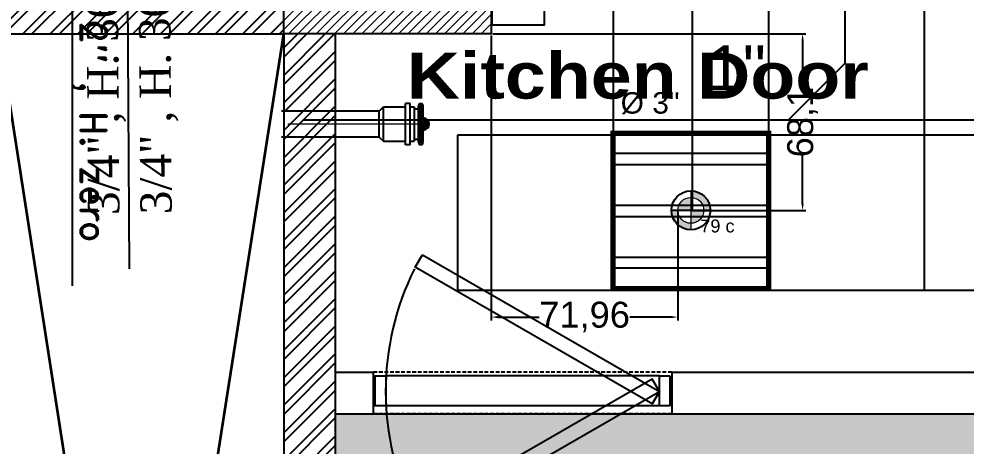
# Model space of a CAD drawing. Extents: x -2975 to 7327, y -1166 to 1029.
# Drawn here: x -47.1 to 318.1, y 193.7 to 358.5 of the extents above; entities that cross this region are included whole.
import ezdxf

# ---------------------------------------------------------------- set-up
doc = ezdxf.new("R2010")
doc.units = 0
doc.header["$PDMODE"] = 34
for name, pattern in [('13032-XPN-L02$0$CENTER2', [570, 381, -63, 63, -63]), ('XR-Mince$0$B009-010 Leval 04 plans$0$Hidden', [7.14375, 4.7625, -2.38125]), ('XR-Mince$0$D2-03-04 PLAN$0$004-002-APX-LVL-01-ZONE01$0$HIDDENX2', [0.75, 0.5, -0.25])]:
    doc.linetypes.add(name, pattern=pattern)
for name, color, linetype, lineweight in [('13032-XPN-L02$0$P-CNTR', 72, '13032-XPN-L02$0$CENTER2', 5), ('E-L-TEXT', 7, 'Continuous', 13), ('XR-Mince$0$beam', 8, 'Continuous', 9), ('XR-Mince$0$D2-03-04 PLAN$0$S-GRID-IDEN', 8, 'Continuous', 35)]:
    doc.layers.add(name, color=color, linetype=linetype, lineweight=lineweight)
for name, color, linetype in [('13032-XPN-L02$0$P-DET-SANR-PIPE', 244, 'Continuous'), ('E-TEXT-LIGHTING', 7, 'Continuous'), ('fire extinguisher', 7, 'Continuous'), ('Layer 1', 8, 'Continuous'), ('M-FIRE FIGHTING-1.5 INCH', 1, 'Continuous'), ('M-FIRE FIGHTING-2 INCH', 1, 'Continuous'), ('M-PLUMBING-DRAIN-2 INCH', 6, 'Continuous'), ('M-PLUMBING-HWS-0.75 INCH', 1, 'Continuous'), ('XR-Mince$0$004-002-APC-LVL-02-ZONE08$0$A-COLS', 8, 'Continuous'), ('XR-Mince$0$004-002-APX-LVL-02-ZONE08$0$A-OPEN-BELW', 8, 'Continuous'), ('XR-Mince$0$ceiling', 149, 'Continuous'), ('XR-Mince$0$D2-03-04 PLAN$0$A-SECT-004L', 8, 'Continuous'), ('XR-Mince$0$D2-03-04 PLAN$0$St-Columns-hidden', 8, 'XR-Mince$0$D2-03-04 PLAN$0$004-002-APX-LVL-01-ZONE01$0$HIDDENX2'), ('XR-Mince$0$EL', 8, 'Continuous'), ('XR-Mince$0$ELEV-1', 249, 'Continuous'), ('XR-Mince$0$hatch-wall', 8, 'Continuous'), ('XR-Mince$0$lighting unit', 4, 'Continuous'), ('XR-Mince$0$NEW ARCH', 8, 'Continuous'), ('XR-Mince$0$new wall', 8, 'Continuous')]:
    doc.layers.add(name, color=color, linetype=linetype)
doc.styles.add('ROMAND', font='romand.shx')
doc.styles.get("Standard").update_dxf_attribs({"font": 'arial.ttf'})
doc.styles.add('Value frame$0$Standard', font='times.ttf')
doc.styles.add('XR-Mince$0$style3', font='')
doc.styles.get('XR-Mince$0$style3').set_extended_font_data('Arial Black')
doc.dimstyles.new('ISO-25', dxfattribs={"dimtxt": 10, "dimasz": 2.5, "dimexe": 1.25, "dimexo": 0.625, "dimtad": 0, "dimtxsty": 'Standard', "dimcen": 2.5, "dimadec": 0, "dimazin": 0, "dimtfac": 1, "dimtix": 1, "dimtmove": 0, "dimatfit": 3, "dimfxl": 1, "dimarcsym": 0})

# ---------------------------------------------------------------- blocks, each defined once
blk = doc.blocks.new('XR-Mince$0$e')
at = {"layer": 'XR-Mince$0$EL'}
for p, q in [((82.4531, 18.3967), (81.5356, 18.3967)), ((82.4531, 18.2967), (81.5356, 18.2967))]:
    blk.add_line(p, q, dxfattribs=at)
for points in [[(81.6585, 18.8031), (82.4531, 18.3444), (82.4292, 18.3031), (81.6347, 18.7618)], [(81.4944, 18.3067), (81.5004, 18.3067), (81.5004, 18.3867), (81.4944, 18.3867)], [(81.5356, 18.3967), (81.5356, 18.2967), (81.5004, 18.2967), (81.5004, 18.3967)], [(81.6585, 17.8857), (82.4531, 18.3444), (82.4292, 18.3857), (81.6347, 17.927)], [(82.4883, 18.3967), (82.4883, 18.2967), (82.4531, 18.2967), (82.4531, 18.3967)], [(82.4883, 18.3067), (82.4944, 18.3067), (82.4944, 18.3867), (82.4883, 18.3867)]]:
    blk.add_lwpolyline(points, close=True, dxfattribs=at)
blk.add_arc((82.4631, 18.3444), 0.9278, 153.6523, 206.3477, dxfattribs=at)
blk = doc.blocks.new('XR-Mince$0$fdgdg')
at = {"layer": 'XR-Mince$0$lighting unit', "color": 4, "const_width": 2}
blk.add_lwpolyline([(-29237.05, -40224.26), (-29177.05, -40224.26), (-29177.05, -40284.26), (-29237.05, -40284.26)], close=True, dxfattribs=at)
at = {"layer": 'XR-Mince$0$lighting unit', "color": 4}
for points in [[(-29237.05, -40224.26), (-29177.05, -40224.26), (-29177.05, -40284.26), (-29237.05, -40284.26)], [(-29177.05, -40232.15), (-29237.05, -40232.15), (-29237.05, -40236.38), (-29177.05, -40236.38)], [(-29177.05, -40252.15), (-29237.05, -40252.15), (-29237.05, -40256.38), (-29177.05, -40256.38)], [(-29177.05, -40276.38), (-29237.05, -40276.38), (-29237.05, -40272.15), (-29177.05, -40272.15)]]:
    blk.add_lwpolyline(points, close=True, dxfattribs=at)
blk = doc.blocks.new('XR-Mince$0$lighting')
at = {"layer": 'XR-Mince$0$lighting unit'}
blk.add_blockref('XR-Mince$0$fdgdg', (25849.27, 19447.24, 0), dxfattribs=at)
blk = doc.blocks.new('XR-Mince$0$ceiling')
at = {"layer": 'XR-Mince$0$ceiling'}
h = blk.add_hatch(dxfattribs=at)
h.set_pattern_fill('CIRC', color=256, scale=10, pattern_type=2)
h.set_pattern_definition([(0, (4, 5000), (10, 10), [2, -8]), (90, (0, 5004), (-10, 10), [2, -8]), (45, (8, 5001), (-7.8e-06, 10.0000078), [1.4142136, -12.727922]), (45, (1, 5008), (-7.8e-06, 10.0000078), [1.4142136, -12.727922]), (135, (2, 5001), (-10.0000078, -7.8e-06), [1.4142136, -12.727922]), (135, (9, 5008), (-10.0000078, -7.8e-06), [1.4142136, -12.727922]), (63.434949, (0, 5006), (4e-09, 10), [2.236068, -20.124612]), (63.434949, (9, 5002), (4e-09, 10), [2.236068, -20.124619]), (153.434949, (4, 5000), (-10, 4e-09), [2.236068, -20.124619]), (153.434949, (8, 5009), (-10, 4e-09), [2.236068, -20.124619]), (206.565051, (4, 5000), (-10, -4e-09), [2.236068, -20.124612]), (206.565051, (8, 5001), (-10, -4e-09), [2.236068, -20.124612]), (296.565051, (0, 5004), (4e-09, -10), [2.236068, -20.124612]), (296.565051, (9, 5008), (4e-09, -10), [2.236068, -20.124612])])
h.paths.add_polyline_path([(-7433.02, -16160.94), (-7433.02, -16340.6), (-7974.57, -16453.74), (-7923.22, -16959.21), (-8295.32, -16959.21), (-8242.09, -16435.23), (-8494.7, -16366.57), (-8494.7, -15885.25), (-7837.6, -15885.25), (-7837.6, -16003.91), (-7680.58, -16160.94), (-7433.02, -16160.94)])
at = {"layer": 'XR-Mince$0$ceiling', "linetype": 'Continuous'}
for p, q in [((-8207.77, -15777.75), (-8447.77, -15777.75)), ((-8207.77, -15837.75), (-8447.77, -15837.75))]:
    blk.add_line(p, q, dxfattribs=at)
at = {"layer": 'XR-Mince$0$ceiling', "linetype": 'Continuous', "elevation": 0}
for points in [[(-8387.77, -15477.75), (-8387.77, -15837.75)], [(-8327.77, -15477.75), (-8327.77, -15837.75)], [(-8267.77, -15477.75), (-8267.77, -15837.75)], [(-8447.77, -15777.75), (-8447.77, -15837.75)]]:
    blk.add_lwpolyline(points, dxfattribs=at)
at = {"layer": 'XR-Mince$0$ceiling', "linetype": 'Continuous'}
blk.add_lwpolyline([(-8295.32, -16959.21), (-8229.01, -16306.42), (-8494.7, -16275.62), (-8494.7, -15885.25), (-7837.6, -15885.25), (-7837.6, -16003.91), (-7680.58, -16160.94), (-7433.02, -16160.94), (-7433.02, -16160.94), (-7433.02, -16241.9), (-7989.53, -16306.42), (-7923.22, -16959.21)], dxfattribs=at)
blk = doc.blocks.new('XR-Mince')
at = {"layer": 'XR-Mince$0$beam'}
h = blk.add_hatch(dxfattribs=at)
h.set_pattern_fill('ANSI31', color=256, scale=20)
h.set_pattern_definition([(45, (8569.7315, 21091.4202), (-1.76776695, 1.76776695), [])])
h.paths.add_polyline_path([(55.03, 352.71), (55.03, 432.71), (135.03, 432.71), (135.03, 352.71)])
at = {"layer": 'XR-Mince$0$hatch-wall', "ltscale": 100}
h = blk.add_hatch(dxfattribs=at)
h.set_pattern_fill('ANSI32', color=256, scale=20, style=0)
h.set_pattern_definition([(45, (8569.7315, 21091.42), (-5.3033009, 5.3033009), []), (45, (8573.267, 21091.42), (-5.3033009, 5.3033009), [])])
h.paths.add_polyline_path([(826.03, 917.71), (826.03, 937.71), (-54.97, 937.71), (-54.97, 937.71), (-74.97, 937.71), (-74.97, -352.29), (-97.47, -352.29), (-97.47, -372.29), (-74.97, -372.29), (-54.97, -372.29), (75.03, -372.29), (75.03, 352.71), (55.03, 352.71), (55.03, -352.29), (-54.97, -352.29), (-55.24, 352.63), (55.03, 352.63), (55.03, 372.63), (-54.97, 372.63), (-54.97, 917.71)])
h.paths.add_polyline_path([(946.03, 874.36), (966.03, 874.36), (975.03, 874.36), (975.03, 894.36), (966.03, 894.36), (966.03, 937.71), (946.03, 937.71)])
at = {"layer": 'XR-Mince$0$004-002-APC-LVL-02-ZONE08$0$A-COLS'}
blk.add_lwpolyline([(55.03, 352.71), (55.03, 432.71), (135.03, 432.71), (135.03, 352.71)], close=True, dxfattribs=at)
at = {"layer": 'XR-Mince$0$004-002-APX-LVL-02-ZONE08$0$A-OPEN-BELW'}
for p, q in [((55.03, -352.29), (-54.97, 352.63)), ((-54.97, -352.29), (55.03, 352.63)), ((55.03, -352.29), (-54.97, 352.63)), ((-54.97, -352.29), (55.03, 352.63))]:
    blk.add_line(p, q, dxfattribs=at)
at = {"layer": 'XR-Mince$0$D2-03-04 PLAN$0$A-SECT-004L', "ltscale": 0.25}
for p, q in [((55.03, 352.71), (55.03, -352.29)), ((55.03, 352.71), (55.03, -352.29)), ((55.03, 352.63), (55.03, -352.29)), ((75.03, -372.29), (75.03, 352.71)), ((75.03, -372.29), (75.03, 352.71))]:
    blk.add_line(p, q, dxfattribs=at)
blk.add_lwpolyline([(-54.97, 352.71), (55.03, 352.71), (54.91, -352.29), (-54.97, -352.29), (-54.97, 352.71)], dxfattribs=at)
at = {"layer": 'XR-Mince$0$D2-03-04 PLAN$0$S-GRID-IDEN'}
for p, q in [((-54.97, 352.71), (54.91, -352.29)), ((-54.97, -352.29), (55.03, 352.71)), ((-54.97, 352.71), (54.91, -352.29)), ((-54.97, -352.29), (55.03, 352.71))]:
    blk.add_line(p, q, dxfattribs=at)
at = {"layer": 'XR-Mince$0$D2-03-04 PLAN$0$St-Columns-hidden'}
blk.add_lwpolyline([(55.03, 352.71), (55.03, 432.71), (135.03, 432.71), (135.03, 352.71)], close=True, dxfattribs=at)
at = {"layer": 'XR-Mince$0$NEW ARCH', "linetype": 'XR-Mince$0$B009-010 Leval 04 plans$0$Hidden', "ltscale": 0.3}
for points in [[(204.6, 222.17), (89.6, 222.17)], [(204.6, 206.17), (89.6, 206.17)]]:
    blk.add_lwpolyline(points, dxfattribs=at)
at = {"layer": 'XR-Mince$0$new wall'}
for p, q in [((75.03, 222.17), (89.6, 222.17)), ((204.6, 222.17), (373.74, 222.17)), ((204.6, 222.17), (204.6, 206.17)), ((75.03, 206.17), (89.6, 206.17))]:
    blk.add_line(p, q, dxfattribs=at)
for points in [[(89.6, 206.17), (89.6, 222.17)], [(204.6, 206.17), (373.74, 206.17)]]:
    blk.add_lwpolyline(points, dxfattribs=at)
at = {"layer": 'XR-Mince$0$EL', "xscale": 115, "yscale": 115, "zscale": 115}
blk.add_blockref('XR-Mince$0$e', (-9282.25, -1894.86), dxfattribs=at)
at = {"layer": 'XR-Mince$0$lighting unit', "linetype": 'Continuous'}
blk.add_blockref('XR-Mince$0$lighting', (3569.73, 21091.42), dxfattribs=at)
at = {"layer": 'XR-Mince$0$ELEV-1', "style": 'XR-Mince$0$style3'}
blk.add_text('Kitchen Door', height=17.7517, dxfattribs=at).set_placement((102.43, 327.73))
at = {"layer": 'XR-Mince$0$ceiling', "linetype": 'Continuous'}
blk.add_blockref('XR-Mince$0$ceiling', (8569.73, 16091.42), dxfattribs=at)
blk = doc.blocks.new('drain')
h = blk.add_hatch(color=5)
h.dxf.hatch_style = 1
h.paths.add_polyline_path([(3852.4, -3045.5, 1), (3952.4, -3045.5, 1)])
at = {"color": 5}
for p, q in [((3902.4, -2982.3), (3902.4, -3108.8)), ((3902.4, -3045.5), (3302.3, -3045.5)), ((3839.1, -3045.5), (3965.6, -3045.5))]:
    blk.add_line(p, q, dxfattribs=at)
blk.add_circle((3902.4, -3045.5), 50, dxfattribs=at)
blk = doc.blocks.new('A$C2FE744D4')
at = {"layer": '13032-XPN-L02$0$P-CNTR', "color": 7, "ltscale": 425}
blk.add_line((-1146.5, 279.8), (-1146.5, 784.4), dxfattribs=at)
at = {"layer": '13032-XPN-L02$0$P-DET-SANR-PIPE', "color": 7, "ltscale": 425}
for p, q in [((-1196.5, 431.3), (-1196.5, 808.7)), ((-1096.5, 431.3), (-1096.5, 808.7)), ((-1196.5, 431.4), (-1212.7, 415.2)), ((-1212.7, 415.2), (-1212.7, 330.2)), ((-1212.7, 415.2), (-1080.4, 415.2)), ((-1196.5, 431.4), (-1096.6, 431.4)), ((-1096.6, 431.4), (-1080.4, 415.2)), ((-1080.4, 415.2), (-1080.4, 330.2)), ((-1226, 330.2), (-1067.3, 330.2)), ((-1226, 312.7), (-1226, 330.2)), ((-1067.3, 312.7), (-1067.3, 330.2)), ((-1226, 312.7), (-1067.3, 312.7)), ((-1212.7, 312.7), (-1212.7, 297)), ((-1080.4, 297), (-1212.7, 297)), ((-1080.4, 312.7), (-1080.4, 297))]:
    blk.add_line(p, q, dxfattribs=at)
at = {"layer": '13032-XPN-L02$0$P-DET-SANR-PIPE', "color": 7, "linetype": 'ByBlock', "ltscale": 425}
for p, q in [((-1204.1, 297), (-1204.1, 279.8)), ((-1088.1, 297), (-1088.1, 281.2)), ((-1212, 279.6), (-1225.2, 266.3)), ((-1204.4, 279.6), (-1221.1, 262.9)), ((-1216.8, 279.8), (-1076.5, 279.8)), ((-1216.8, 262.3), (-1076, 262.3)), ((-1197.6, 279.6), (-1214.8, 262.3)), ((-1190.2, 279.6), (-1207.5, 262.3)), ((-1183.4, 279.6), (-1200.6, 262.3)), ((-1175.8, 279.6), (-1193, 262.3)), ((-1167.6, 279.6), (-1184.8, 262.3)), ((-1160.7, 279.6), (-1178, 262.3)), ((-1153.1, 279.6), (-1170.4, 262.3)), ((-1166.9, 251.5), (-1166.9, 262.3)), ((-1146.2, 279.6), (-1163.5, 262.3)), ((-1160.5, 243.8), (-1160.5, 262.3)), ((-1138.9, 279.6), (-1156.2, 262.3)), ((-1154.5, 241.1), (-1154.5, 262.3)), ((-1132, 279.6), (-1149.3, 262.3)), ((-1148.1, 239.7), (-1148.1, 262.3)), ((-1142.1, 239.9), (-1142.1, 262.3)), ((-1124.4, 279.6), (-1141.7, 262.3)), ((-1136.2, 241.8), (-1136.2, 262.3)), ((-1117.3, 279.6), (-1134.5, 262.3)), ((-1129.8, 245.5), (-1129.8, 262.3)), ((-1110.4, 279.6), (-1127.6, 262.3)), ((-1125.9, 251.5), (-1125.9, 262.3)), ((-1102.8, 279.6), (-1120, 262.3)), ((-1095.9, 279.6), (-1113.2, 262.3)), ((-1088.6, 279.6), (-1105.8, 262.3)), ((-1081.7, 279.6), (-1098.9, 262.3)), ((-1074.1, 279.6), (-1091.4, 262.3)), ((-1069.4, 277.4), (-1084.5, 262.3)), ((-1066.9, 273.1), (-1077.7, 262.3))]:
    blk.add_line(p, q, dxfattribs=at)
for centre, radius, start, end in [((-1217.8, 271.1, 0), 8.77, 83.3584, 273.3572), ((-1146.1, 262.3, 0), 23.4, 180, 0), ((-1075.5, 271.1, 0), 8.77, 266.6428, 96.6416)]:
    blk.add_arc(centre, radius, start, end, dxfattribs=at)
blk = doc.blocks.new('sprinkler 79 C')
at = {"lineweight": 13}
h = blk.add_hatch(color=1, dxfattribs=at)
h.dxf.hatch_style = 1
h.paths.add_polyline_path([(196032.6, 30819.5, 0.414214), (195982.6, 30769.5), (196032.6, 30769.5)])
h.paths.add_polyline_path([(196082.6, 30769.5), (196032.6, 30769.5), (196032.6, 30719.5, 0.414214)])
at = {"layer": 'Layer 1'}
h = blk.add_hatch(color=2, dxfattribs=at)
h.dxf.hatch_style = 1
h.paths.add_polyline_path([(196032.6, 30844.5), (196032.6, 30819.5, -0.414214), (196082.6, 30769.5), (196107.6, 30769.5, 0.414214)])
h.paths.add_polyline_path([(196032.6, 30694.5), (196032.6, 30719.5, -0.414214), (195982.6, 30769.5), (195957.6, 30769.5, 0.414214)])
at = {"layer": 'E-L-TEXT', "color": 1, "lineweight": 13}
blk.add_line((196032.6, 30844.5), (196032.6, 30694.5), dxfattribs=at)
blk.add_circle((196032.6, 30769.5), 50, dxfattribs=at)
at = {"layer": 'Layer 1', "color": 1}
blk.add_line((196107.6, 30769.5), (195957.6, 30769.5), dxfattribs=at)
at = {"layer": 'Layer 1', "color": 2}
blk.add_circle((196032.6, 30769.5), 75, dxfattribs=at)
at = {"color": 3, "lineweight": 13}
blk.add_text('79 c', height=50, dxfattribs=at).set_placement((196068.9, 30684.2))
blk = doc.blocks.new('*D85')
at = {"layer": 'Defpoints', "color": 0, "transparency": 16777216}
for p in [(135.03, 352.71), (206.98, 284.61), (135.03, 243.44)]:
    blk.add_point(p, dxfattribs=at)
at = {"layer": 'M-FIRE FIGHTING-2 INCH', "color": 0, "lineweight": -2, "transparency": 16777216}
for p, q in [((135.03, 352.09), (135.03, 242.19)), ((206.98, 283.99), (206.98, 242.19)), ((137.53, 243.44), (153.55, 243.44)), ((204.48, 243.44), (188.46, 243.44))]:
    blk.add_line(p, q, dxfattribs=at)
at = {"layer": 'M-FIRE FIGHTING-2 INCH', "color": 0, "transparency": 16777216}
for points in [[(137.53, 243.86), (137.53, 243.03), (135.03, 243.44)], [(204.48, 243.86), (204.48, 243.03), (206.98, 243.44)]]:
    blk.add_solid(points, dxfattribs=at)
at = {"layer": 'M-FIRE FIGHTING-2 INCH', "color": 0, "transparency": 16777216, "insert": (171.01, 243.44), "char_height": 10, "attachment_point": 5}
blk.add_mtext('71,96', dxfattribs=at)
blk = doc.blocks.new('*D86')
at = {"layer": 'Defpoints', "color": 0, "transparency": 16777216}
for p in [(135.03, 352.71), (255.05, 352.71), (211.98, 284.61, 0)]:
    blk.add_point(p, dxfattribs=at)
at = {"layer": 'M-FIRE FIGHTING-2 INCH', "color": 0, "lineweight": -2, "transparency": 16777216}
for p, q in [((135.65, 352.71), (256.3, 352.71)), ((255.05, 350.21), (255.05, 331.34)), ((255.05, 287.11), (255.05, 305.99)), ((212.61, 284.61), (256.3, 284.61))]:
    blk.add_line(p, q, dxfattribs=at)
at = {"layer": 'M-FIRE FIGHTING-2 INCH', "color": 0, "transparency": 16777216}
for points in [[(254.63, 350.21), (255.47, 350.21), (255.05, 352.71)], [(254.63, 287.11), (255.47, 287.11), (255.05, 284.61)]]:
    blk.add_solid(points, dxfattribs=at)
at = {"layer": 'M-FIRE FIGHTING-2 INCH', "color": 0, "transparency": 16777216, "insert": (255.05, 318.66), "char_height": 10, "attachment_point": 5, "rotation": 90}
blk.add_mtext('68,1', dxfattribs=at)

msp = doc.modelspace()

# ---------------------------------------------------------------- block references
at = {"layer": 'E-TEXT-LIGHTING'}
msp.add_blockref('XR-Mince', (0, 0), dxfattribs=at)

# ---------------------------------------------------------------- next in the draw order: linework, layer by layer
at = {"layer": 'fire extinguisher', "color": 40, "true_color": 0xf8d731, "elevation": 0}
msp.add_lwpolyline([(135.342, 356.122), (135.342, 398.509), (155.435, 398.509), (155.435, 356.122)], close=True, dxfattribs=at)
at = {"layer": 'M-FIRE FIGHTING-1.5 INCH'}
msp.add_line((212.517, 406.009), (212.517, 284.614, 0), dxfattribs=at)
at = {"layer": 'M-PLUMBING-DRAIN-2 INCH', "color": 6, "linetype": 'Continuous'}
for p, q in [((271.455, 341.418), (271.455, 554.584)), ((271.455, 341.418), (249.442, 319.405)), ((1061.631, 319.405), (62.407, 319.405))]:
    msp.add_line(p, q, dxfattribs=at)
at = {"layer": 'M-PLUMBING-HWS-0.75 INCH', "color": 3}
msp.add_line((-5.288, 371.809), (-4.529, 262.123), dxfattribs=at)

# ---------------------------------------------------------------- next in the draw order: block references
at = {"xscale": 0.1, "yscale": 0.1, "zscale": 0.1, "rotation": 90}
msp.add_blockref('A$C2FE744D4', (135, 432.543), dxfattribs=at)
at = {"layer": 'Layer 1', "color": 40, "true_color": 0xf8d731, "xscale": 0.1, "yscale": 0.1, "zscale": 0.1}
msp.add_blockref('sprinkler 79 C', (-19391.276, -2792.334, 0), dxfattribs=at)
at = {"layer": 'M-PLUMBING-DRAIN-2 INCH', "color": 6, "linetype": 'Continuous', "xscale": 0.2, "yscale": 0.2, "zscale": 0.2, "rotation": 89.99999999996909}
msp.add_blockref('drain', (-635.662, -404.903, 0), dxfattribs=at)

# ---------------------------------------------------------------- next in the draw order: texts
at = {"layer": 'M-FIRE FIGHTING-1.5 INCH', "color": 2, "linetype": 'Continuous'}
msp.add_text("1''", height=17.4111, dxfattribs=at).set_placement((218.283, 330.882))
at = {"layer": 'M-PLUMBING-DRAIN-2 INCH', "color": 2, "style": 'ROMAND'}
msp.add_text('2" , H. zero', height=10, rotation=270, dxfattribs=at).set_placement((-23.277, 357.607, 0))
at = {"layer": 'M-PLUMBING-DRAIN-2 INCH', "color": 32, "true_color": 0xcd6928}
msp.add_text('%%C 3" ', height=8.2643, dxfattribs=at).set_placement((184.913, 321.946))
at = {"layer": 'M-PLUMBING-HWS-0.75 INCH', "color": 1, "style": 'Value frame$0$Standard'}
msp.add_text('3/4" , H. 30', height=12.09657, rotation=90.39639, dxfattribs=at).set_placement((-8.331, 282.832))
at = {"layer": 'M-PLUMBING-HWS-0.75 INCH', "color": 3, "style": 'Value frame$0$Standard'}
msp.add_text('3/4" , H. 30', height=12.09657, rotation=90.39639, dxfattribs=at).set_placement((11.844, 283.129))

# ---------------------------------------------------------------- next in the draw order: dimensions: what is measured, and where the dimension line sits
at = {"layer": 'M-FIRE FIGHTING-2 INCH', "color": 32, "true_color": 0xcd6928}
dim = msp.add_linear_dim(base=(135.027, 243.443), p1=(206.984, 284.614), p2=(135.027, 352.714), dimstyle='ISO-25', dxfattribs=at)
dim.commit()
dim.dimension.update_dxf_attribs({"geometry": '*D85', "text_midpoint": (171.005, 243.443)})
dim = msp.add_linear_dim(base=(255.049, 352.714), p1=(211.984, 284.614, 0), p2=(135.027, 352.714), angle=90, dimstyle='ISO-25', dxfattribs=at)
dim.commit()
dim.dimension.update_dxf_attribs({"geometry": '*D86', "text_midpoint": (255.049, 318.664)})

doc.saveas('drawing.dxf')
